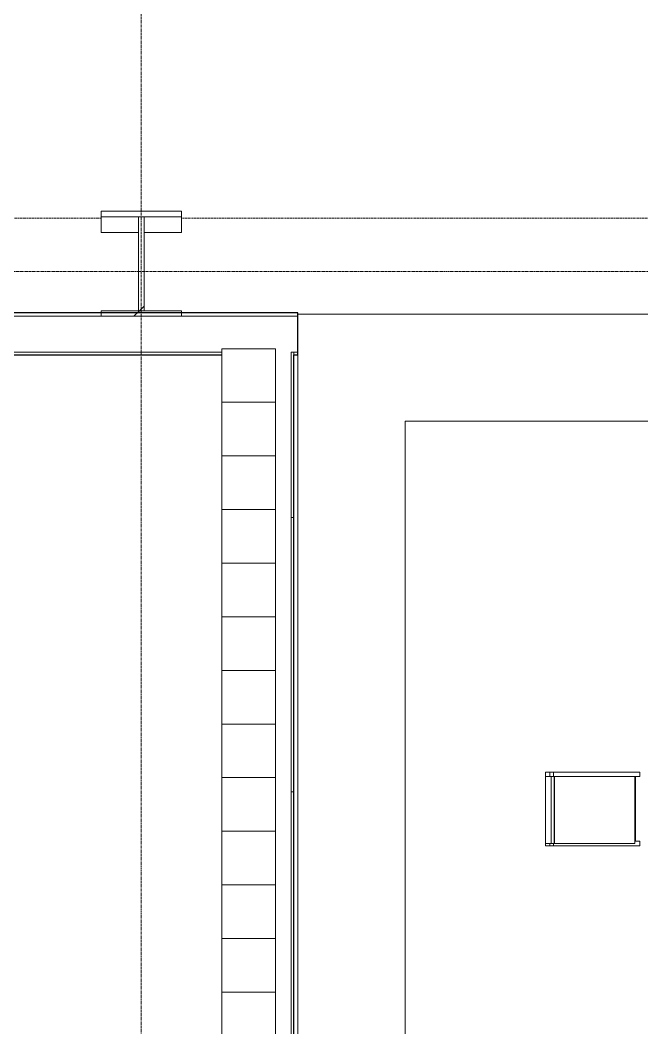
# Model space of a CAD drawing. Header units: inches. Extents: x 19712 to 27543, y -26063 to -18659.
# Drawn here: x 25664.3 to 25803.3, y -22519.3 to -22293.8 of the extents above; entities that cross this region are included whole.
import ezdxf

# ---------------------------------------------------------------- set-up
doc = ezdxf.new("R2010")
doc.units = ezdxf.units.IN
doc.header["$MEASUREMENT"] = 0
doc.linetypes.add('Dash 1_16_', pattern=[0.125, 0.0625, -0.0625])
doc.linetypes.add('Grid Line 1_2_', pattern=[0.875, 0.5, -0.125, 0.125, -0.125])
for name, color, linetype, lineweight in [('A-FLOR-CLRS', 90, 'Dash 1_16_', 9), ('A-WALL', 113, 'Continuous', 9), ('A-WALL-PATT', 111, 'Continuous', 25), ('I-FURN', 30, 'Continuous', 9), ('I-WALL', 2, 'Continuous', 9), ('L-SITE-WALL', 31, 'Continuous', 9), ('Q-CASE', 31, 'Continuous', 9), ('S-COLS', 52, 'Continuous', 9), ('S-GRID', 1, 'Continuous', 9)]:
    doc.layers.add(name, color=color, linetype=linetype, lineweight=lineweight)
pattern_1 = [(45, (0, 0), (-25.342707, 25.342707), []), (45, (0, 38.4), (-25.342707, 25.342707), [])]
pattern_2 = [(0, (0, 0), (81.92, 20.48), [3.379, -58.061, 3.379, -58.061, -327.68]), (0, (0, 0), (81.92, 20.48), [-122.88, 3.379, -119.501, 3.379, -58.061, -143.36]), (0, (0, 0), (81.92, 20.48), [-307.2, 3.379, -37.581, 3.379, -99.021]), (120, (30.72, 10.24), (-58.6962, 60.704801), [3.379, -58.061, 3.379, -58.061, -327.68]), (120, (30.72, 10.24), (-58.6962, 60.704801), [-122.88, 3.379, -119.501, 3.379, -58.061, -143.36]), (120, (30.72, 10.24), (-58.6962, 60.704801), [-307.2, 3.379, -37.581, 3.379, -99.021]), (240, (40.96, 51.2), (-23.2238, -81.184801), [3.379, -58.061, 3.379, -58.061, -327.68]), (240, (40.96, 51.2), (-23.2238, -81.184801), [-122.88, 3.379, -119.501, 3.379, -58.061, -143.36]), (240, (40.96, 51.2), (-23.2238, -81.184801), [-307.2, 3.379, -37.581, 3.379, -99.021])]

# ---------------------------------------------------------------- blocks, each defined once
blk = doc.blocks.new('Locker-Double S_ - Phase 10')
at = {"layer": 'I-FURN', "color": 7}
for p, q in [((0, 12), (0, 0)), ((12, 12), (0, 12)), ((12, 0), (12, 12)), ((0, 0), (12, 0))]:
    blk.add_line(p, q, dxfattribs=at)
blk = doc.blocks.new('Locker-Double S_ - Phase 11')
at = {"layer": 'I-FURN', "color": 7}
for p, q in [((0, 12), (0, 0)), ((12, 12), (0, 12)), ((12, 0), (12, 12)), ((0, 0), (12, 0))]:
    blk.add_line(p, q, dxfattribs=at)
blk = doc.blocks.new('Locker-Double S_ - Phase 12')
at = {"layer": 'I-FURN', "color": 7}
for p, q in [((0, 12), (0, 0)), ((12, 12), (0, 12)), ((12, 0), (12, 12)), ((0, 0), (12, 0))]:
    blk.add_line(p, q, dxfattribs=at)
blk = doc.blocks.new('Locker-Double S_ - Phase 13')
at = {"layer": 'I-FURN', "color": 7}
for p, q in [((0, 12), (0, 0)), ((12, 12), (0, 12)), ((12, 0), (12, 12)), ((0, 0), (12, 0))]:
    blk.add_line(p, q, dxfattribs=at)
blk = doc.blocks.new('Locker-Double S_ - Phase 14')
at = {"layer": 'I-FURN', "color": 7}
for p, q in [((0, 12), (0, 0)), ((12, 12), (0, 12)), ((12, 0), (12, 12)), ((0, 0), (12, 0))]:
    blk.add_line(p, q, dxfattribs=at)
blk = doc.blocks.new('Locker-Double S_ - Phase 15')
at = {"layer": 'I-FURN', "color": 7}
for p, q in [((0, 12), (0, 0)), ((12, 12), (0, 12)), ((12, 0), (12, 12)), ((0, 0), (12, 0))]:
    blk.add_line(p, q, dxfattribs=at)
blk = doc.blocks.new('Locker-Double S_ - Phase 147')
at = {"layer": 'I-FURN', "color": 7}
for p, q in [((0, 12), (0, 0)), ((12, 12), (0, 12)), ((12, 0), (12, 12)), ((0, 0), (12, 0))]:
    blk.add_line(p, q, dxfattribs=at)
blk = doc.blocks.new('Locker-Double S_ - Phase 148')
at = {"layer": 'I-FURN', "color": 7}
for p, q in [((0, 12), (0, 0)), ((12, 12), (0, 12)), ((12, 0), (12, 12)), ((0, 0), (12, 0))]:
    blk.add_line(p, q, dxfattribs=at)
blk = doc.blocks.new('Locker-Double S_ - Phase 149')
at = {"layer": 'I-FURN', "color": 7}
for p, q in [((0, 12), (0, 0)), ((12, 12), (0, 12)), ((12, 0), (12, 12)), ((0, 0), (12, 0))]:
    blk.add_line(p, q, dxfattribs=at)
blk = doc.blocks.new('Locker-Double S_ - Phase 150')
at = {"layer": 'I-FURN', "color": 7}
for p, q in [((0, 12), (0, 0)), ((12, 12), (0, 12)), ((12, 0), (12, 12)), ((0, 0), (12, 0))]:
    blk.add_line(p, q, dxfattribs=at)
blk = doc.blocks.new('Locker-Double S_ - Phase 151')
at = {"layer": 'I-FURN', "color": 7}
for p, q in [((0, 12), (0, 0)), ((12, 12), (0, 12)), ((12, 0), (12, 12)), ((0, 0), (12, 0))]:
    blk.add_line(p, q, dxfattribs=at)
blk = doc.blocks.new('Locker-Double S_ - Phase 152')
at = {"layer": 'I-FURN', "color": 7}
for p, q in [((0, 12), (0, 0)), ((12, 12), (0, 12)), ((12, 0), (12, 12)), ((0, 0), (12, 0))]:
    blk.add_line(p, q, dxfattribs=at)
blk = doc.blocks.new('Locker-Double S_ - Phase 153')
at = {"layer": 'I-FURN', "color": 7}
for p, q in [((0, 12), (0, 0)), ((12, 12), (0, 12)), ((12, 0), (12, 12)), ((0, 0), (12, 0))]:
    blk.add_line(p, q, dxfattribs=at)
blk = doc.blocks.new('Locker Rooms_Ryan_ifc-1-Site Plan - Phase 1')
at = {"lineweight": 9}
for name, p in [('Locker-Double S_ - Phase 147', (25709.39, -22379.3)), ('Locker-Double S_ - Phase 148', (25709.39, -22391.3)), ('Locker-Double S_ - Phase 149', (25709.39, -22403.3)), ('Locker-Double S_ - Phase 150', (25709.39, -22415.3)), ('Locker-Double S_ - Phase 151', (25709.39, -22427.3)), ('Locker-Double S_ - Phase 152', (25709.39, -22439.3)), ('Locker-Double S_ - Phase 153', (25709.39, -22451.3)), ('Locker-Double S_ - Phase 10', (25709.39, -22463.3)), ('Locker-Double S_ - Phase 11', (25709.39, -22475.3)), ('Locker-Double S_ - Phase 12', (25709.39, -22487.3)), ('Locker-Double S_ - Phase 13', (25709.39, -22499.3)), ('Locker-Double S_ - Phase 14', (25709.39, -22511.3)), ('Locker-Double S_ - Phase 15', (25709.39, -22523.3))]:
    blk.add_blockref(name, p, dxfattribs=at)
blk = doc.blocks.new('Casework 1 - Casework 1-456223-Site Plan - Phase 1')
at = {"layer": 'Q-CASE'}
for p, q in [((25834.39, -22347.55), (25726.39, -22347.55)), ((25726.39, -22356.68), (25726.39, -22590.06)), ((25750.39, -22590.04), (25750.39, -22371.55)), ((25750.39, -22371.55), (25834.39, -22371.55))]:
    blk.add_line(p, q, dxfattribs=at)
blk = doc.blocks.new('Bar_Stool_6722_1_ - Bar_Stool_6722_1_-477960-Site Plan - Phase 1')
at = {"layer": 'I-FURN'}
for p, q in [((0, 19.21), (0, 21.13)), ((1, 21.13), (0, 21.13)), ((1, 21.13), (1, 20.14)), ((15.5, 20.14), (15.5, 21.13)), ((16.5, 21.13), (15.5, 21.13)), ((16.5, 21.13), (16.5, 19.21)), ((0, 17.72), (0, 19.21)), ((1, 20.14), (15.5, 20.14)), ((1, 20.14), (1, 19.99)), ((16, 20), (1, 20)), ((1, 19.89), (1, 19.99)), ((1, 17.63), (1, 19.89)), ((15.5, 19.98), (15.5, 20.14)), ((16, 19.99), (16, 19.89)), ((16, 19.89), (16, 17.63)), ((16.5, 19.21), (16.5, 17.72)), ((0, 1.78), (0, 17.72)), ((1, 2.03), (1, 17.63)), ((16, 17.63), (16, 2.03)), ((16.5, 17.72), (16.5, 1.78)), ((1, 1.78), (0, 1.78)), ((0, 1.78), (0, 0.98)), ((1, 0.98), (0, 0.98)), ((0, 0.98), (0, 0)), ((0, 0), (1, 0)), ((1, 1.91), (1, 2.03)), ((16, 2.03), (1, 2.03)), ((1, 1.24), (1, 1.91)), ((16, 1.91), (1, 1.91)), ((1, 0), (1, 1.24)), ((1, 1.24), (16, 1.24)), ((16, 2.03), (16, 1.91)), ((16, 1.91), (16, 1.24)), ((16.5, 1.78), (16, 1.78)), ((16, 1.24), (16, 0)), ((16.5, 0.98), (16, 0.98)), ((16, 0), (16.5, 0)), ((16.5, 0.98), (16.5, 1.78)), ((16.5, 0), (16.5, 0.98)), ((1, 0), (16, 0))]:
    blk.add_line(p, q, dxfattribs=at)

msp = doc.modelspace()

# ---------------------------------------------------------------- hatches: boundary and pattern name
at = {"layer": 'A-WALL-PATT', "lineweight": 9}
h = msp.add_hatch(dxfattribs=at)
h.set_pattern_fill('FP_6', color=256, style=0, pattern_type=2)
h.set_pattern_definition(pattern_2)
h.paths.add_polyline_path([(25726.390225, -22368.67781), (25726.390225, -22368.05281), (25725.515225, -22368.05281), (25725.515225, -22368.67781)], flags=0)
h.paths.add_polyline_path([(25709.390225, -22368.67781), (25709.390225, -22368.05281), (25583.853841, -22368.05281), (25583.853841, -22368.67781), (25602.434247, -22368.67781)], flags=0)
h.paths.add_polyline_path([(25582.853841, -22368.67781), (25582.853841, -22368.05281), (25577.853841, -22368.05281), (25577.853841, -22368.67781)], flags=0)
h.paths.add_polyline_path([(25576.853841, -22368.67781), (25576.853841, -22368.05281), (25546.765225, -22368.05281), (25546.765225, -22368.67781)], flags=0)
h.paths.add_polyline_path([(25450.015225, -22368.67781), (25450.015225, -22368.05281), (25446.92661, -22368.06581), (25446.92661, -22368.67781)], flags=0)
h.paths.add_polyline_path([(25445.92661, -22368.67781), (25445.92661, -22368.05281), (25440.92661, -22368.091062), (25440.92661, -22368.67781)], flags=0)
h.paths.add_polyline_path([(25439.92661, -22368.67781), (25439.92661, -22368.05281), (25314.390225, -22368.05281), (25314.390225, -22368.67781), (25378.122247, -22368.67781)], flags=0)
h.paths.add_polyline_path([(25302.390225, -22368.67781), (25302.390225, -22368.05281), (25301.515225, -22368.05281), (25301.515225, -22368.67781)], flags=0)
h.paths.add_polyline_path([(25296.765225, -22368.67781), (25296.765225, -22368.05281), (25169.515225, -22368.05281), (25169.515225, -22368.67781), (25265.966247, -22368.67781)], flags=0)
h.paths.add_polyline_path([(25105.265225, -22368.67781), (25105.265225, -22368.05281), (24979.515225, -22368.05281), (24979.515225, -22368.67781), (25041.654247, -22368.67781)], flags=0)
h.paths.add_polyline_path([(25110.890225, -22368.67781), (25110.890225, -22368.05281), (25110.015225, -22368.05281), (25110.015225, -22368.67781)], flags=0)
h.paths.add_polyline_path([(24974.765225, -22368.67781), (24974.765225, -22368.05281), (24937.890225, -22368.05281), (24937.890225, -22368.67781)], flags=0)
h.paths.add_polyline_path([(24865.890225, -22368.67781), (24865.890225, -22368.05281), (24631.515225, -22368.05281), (24631.515225, -22368.67781), (24817.342247, -22368.67781)], flags=0)
h = msp.add_hatch(dxfattribs=at)
h.set_pattern_fill('FP_6', color=256, style=0, pattern_type=2)
h.set_pattern_definition(pattern_2)
h.paths.add_polyline_path([(25724.890225, -22787.30281), (25725.515225, -22787.30281), (25725.515225, -22606.162185), (25724.890225, -22606.162185), (25724.890225, -22786.67781)], flags=0)
h.paths.add_polyline_path([(25725.515225, -22602.662185), (25725.515225, -22368.05281), (25724.890225, -22368.05281), (25724.890225, -22602.662185)], flags=0)
at = {"layer": 'S-COLS'}
h = msp.add_hatch(dxfattribs=at)
h.set_pattern_fill('FP_1', color=256, style=0, pattern_type=2)
h.set_pattern_definition(pattern_1)
h.paths.add_polyline_path([(25692.015225, -22358.80281), (25692.015225, -22337.802767), (25690.765225, -22337.802767), (25690.765225, -22358.80281)], flags=0)
h = msp.add_hatch(dxfattribs=at)
h.set_pattern_fill('FP_1', color=256, style=0, pattern_type=2)
h.set_pattern_definition(pattern_1)
h.paths.add_polyline_path([(25700.390225, -22360.05281), (25700.390225, -22358.80281), (25682.390225, -22358.80281), (25682.390225, -22360.05281)], flags=0)

# ---------------------------------------------------------------- linework, layer by layer
at = {"layer": 'A-FLOR-CLRS'}
for p, q in [((25410.890225, -22338.05281), (25682.390225, -22338.05281)), ((25700.390225, -22338.05281), (25971.890225, -22338.05281))]:
    msp.add_line(p, q, dxfattribs=at)
at = {"layer": 'A-WALL'}
for p, q in [((25546.765225, -22360.05281), (25726.390225, -22360.05281)), ((25583.853841, -22368.05281), (25709.390225, -22368.05281)), ((25724.890225, -22368.05281), (25726.390225, -22368.05281)), ((25724.890225, -22368.05281), (25724.890225, -22602.662185)), ((25725.515225, -22368.67781), (25725.515225, -22368.05281))]:
    msp.add_line(p, q, dxfattribs=at)
at = {"layer": 'I-WALL', "lineweight": 25}
msp.add_line((25725.515225, -22602.037185), (25725.515225, -22368.67781), dxfattribs=at)
at = {"layer": 'L-SITE-WALL', "lineweight": 25}
for p, q in [((25726.390225, -22359.30281), (25546.765225, -22359.30281)), ((25726.390225, -22368.67781), (25726.390225, -22359.30281)), ((25583.853841, -22368.67781), (25709.390225, -22368.67781)), ((25725.515225, -22368.67781), (25726.390225, -22368.67781))]:
    msp.add_line(p, q, dxfattribs=at)
at = {"layer": 'S-COLS', "lineweight": 15}
for p, q in [((25700.390225, -22336.549442), (25682.390225, -22336.549442)), ((25682.390225, -22336.549442), (25682.390225, -22337.802767)), ((25700.390225, -22337.802767), (25700.390225, -22336.549442)), ((25682.390225, -22337.802767), (25700.390225, -22337.802767)), ((25692.015225, -22337.802767), (25690.765225, -22337.802767)), ((25690.765225, -22337.802767), (25690.765225, -22358.80281)), ((25692.015225, -22358.80281), (25692.015225, -22337.802767)), ((25682.390225, -22358.80281), (25682.390225, -22360.05281)), ((25700.390225, -22358.80281), (25682.390225, -22358.80281)), ((25690.765225, -22358.80281), (25692.015225, -22358.80281)), ((25700.390225, -22360.05281), (25700.390225, -22358.80281)), ((25682.390225, -22360.05281), (25700.390225, -22360.05281))]:
    msp.add_line(p, q, dxfattribs=at)
at = {"layer": 'S-COLS'}
for p, q in [((25682.390225, -22337.802767), (25682.390225, -22341.306135)), ((25700.390225, -22337.802767), (25700.390225, -22341.306135)), ((25690.765225, -22341.306135), (25682.390225, -22341.306135)), ((25700.390225, -22341.306135), (25692.015225, -22341.306135))]:
    msp.add_line(p, q, dxfattribs=at)
at = {"layer": 'S-GRID', "linetype": 'Grid Line 1_2_'}
for p, q in [((25691.390225, -23874.70128), (25691.390225, -18787.198833)), ((27542.721343, -22350.05281), (19848.989376, -22350.05281))]:
    msp.add_line(p, q, dxfattribs=at)

# ---------------------------------------------------------------- block references
at = {"lineweight": 5}
msp.add_blockref('Locker Rooms_Ryan_ifc-1-Site Plan - Phase 1', (0, 0), dxfattribs=at)
at = {"layer": 'I-FURN', "rotation": 270.0000000000007}
msp.add_blockref('Bar_Stool_6722_1_ - Bar_Stool_6722_1_-477960-Site Plan - Phase 1', (25781.791844, -22462.05281), dxfattribs=at)
at = {"layer": 'Q-CASE'}
msp.add_blockref('Casework 1 - Casework 1-456223-Site Plan - Phase 1', (0, -12), dxfattribs=at)

doc.saveas('drawing.dxf')
